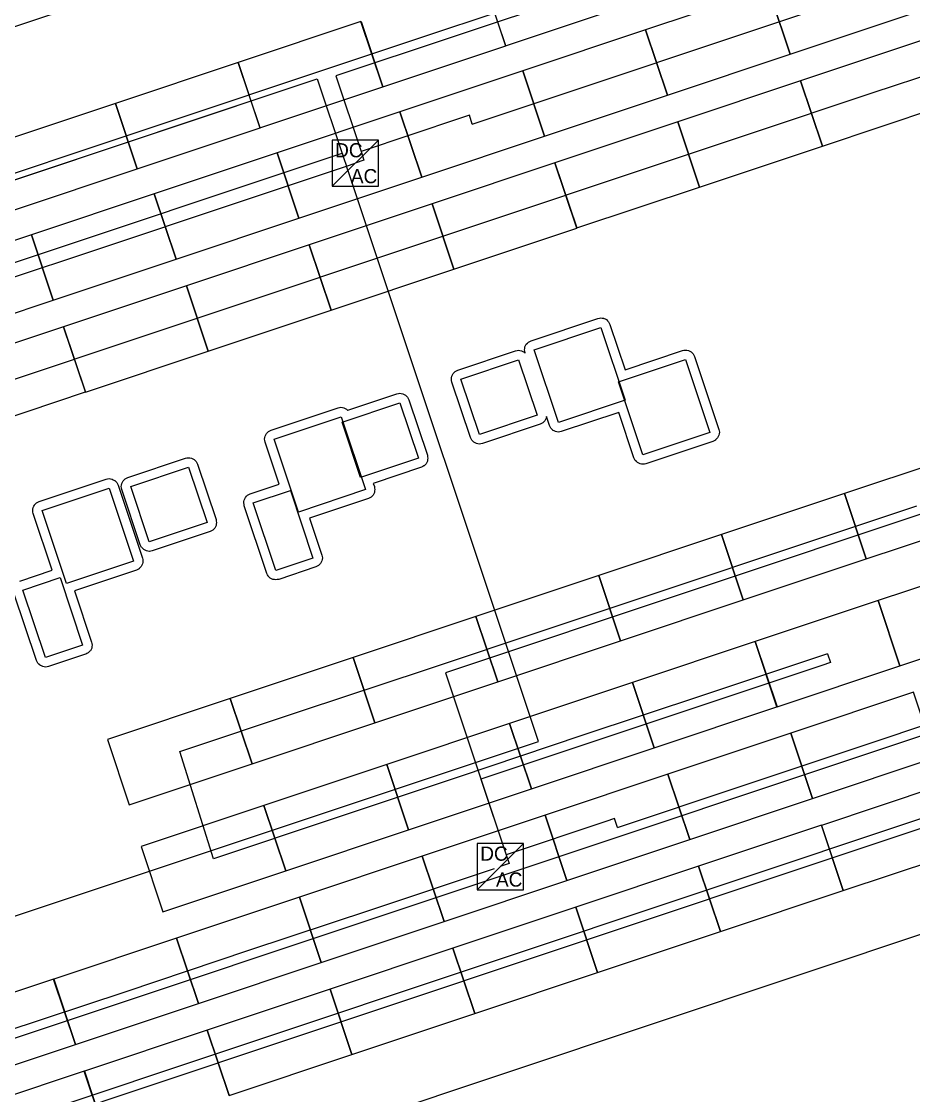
# Model space of a CAD drawing. Header units: feet. Extents: x -377 to 137, y -116 to 143.
# Drawn here: x -234.7 to -187.3, y 25.9 to 83 of the extents above; entities that cross this region are included whole.
import ezdxf

# ---------------------------------------------------------------- set-up
doc = ezdxf.new("R2010")
doc.units = ezdxf.units.FT
for name, color, linetype in [('Buildings', 7, 'CONTINUOUS'), ('Connections', 7, 'CONTINUOUS'), ('Inverters', 7, 'CONTINUOUS'), ('Modules', 7, 'CONTINUOUS'), ('Obstructions', 7, 'CONTINUOUS'), ('Setbacks', 7, 'CONTINUOUS'), ('Strings', 7, 'CONTINUOUS')]:
    doc.layers.add(name, color=color, linetype=linetype)

msp = doc.modelspace()

# ---------------------------------------------------------------- linework, layer by layer
at = {"layer": 'Buildings', "color": 252}
for p, q in [((-141.602, 113.945), (-376.619, 35.506)), ((-357.301, -22.374), (-122.284, 56.066))]:
    msp.add_line(p, q, dxfattribs=at)
at = {"layer": 'Connections', "color": 91}
for p, q in [((-173.921, 94.843), (-217.97, 80.141)), ((-362.943, 31.934), (-218.958, 79.991)), ((-271.535, 62.438), (-218.956, 79.986)), ((-218.958, 79.991), (-217.563, 75.813)), ((-218.956, 79.986), (-217.563, 75.813)), ((-217.97, 80.141), (-216.63, 76.125)), ((-211.34, 77.891), (-216.63, 76.126)), ((-210.873, 78.047), (-211.34, 77.891)), ((-210.717, 77.58), (-210.873, 78.047)), ((-276.74, 56.304), (-217.636, 76.031)), ((-217.636, 76.031), (-217.563, 75.813)), ((-216.63, 76.126), (-216.63, 76.125)), ((-216.63, 76.125), (-216.474, 75.658)), ((-216.63, 76.125), (-216.474, 75.658)), ((-217.563, 75.813), (-217.408, 75.346)), ((-217.563, 75.813), (-217.408, 75.346)), ((-217.563, 75.813), (-217.408, 75.346)), ((-217.408, 75.346), (-216.941, 75.502)), ((-217.408, 75.346), (-216.941, 75.502)), ((-217.408, 75.346), (-216.941, 75.502)), ((-217.408, 75.346), (-216.941, 75.502)), ((-216.474, 75.658), (-216.941, 75.502)), ((-216.474, 75.658), (-216.941, 75.502)), ((-217.252, 74.88), (-217.408, 75.346)), ((-207.199, 44.761), (-217.252, 74.88)), ((-141.699, 71.918), (-212.146, 48.405)), ((-326.484, -1.531), (-131.803, 63.446)), ((-259.867, 16.302), (-130.481, 59.486)), ((-191.831, 49.422), (-191.675, 48.955)), ((-192.142, 48.799), (-210.259, 42.752)), ((-191.675, 48.955), (-192.142, 48.799)), ((-212.146, 48.405), (-208.915, 38.726)), ((-354.545, -4.417), (-207.199, 44.761)), ((-210.259, 42.752), (-208.915, 38.726)), ((-203.159, 40.652), (-203.626, 40.496)), ((-203.003, 40.185), (-203.159, 40.652)), ((-203.626, 40.496), (-208.917, 38.73)), ((-208.917, 38.73), (-208.915, 38.726)), ((-208.915, 38.726), (-208.76, 38.259)), ((-208.915, 38.726), (-208.76, 38.259)), ((-208.915, 38.726), (-208.76, 38.259)), ((-208.76, 38.259), (-209.226, 38.104)), ((-208.76, 38.259), (-209.226, 38.104)), ((-208.76, 38.259), (-209.226, 38.104))]:
    msp.add_line(p, q, dxfattribs=at)
at = {"layer": 'Inverters'}
for p, q in [((-215.71, 76.733), (-218.171, 76.733)), ((-218.171, 76.733), (-218.171, 74.272)), ((-218.171, 74.272), (-215.71, 76.733)), ((-215.71, 74.272), (-215.71, 76.733)), ((-218.171, 74.272), (-215.71, 74.272)), ((-207.996, 39.334), (-210.457, 39.334)), ((-210.457, 39.334), (-210.457, 36.873)), ((-210.457, 36.873), (-207.996, 39.334)), ((-207.996, 36.873), (-207.996, 39.334)), ((-210.457, 36.873), (-207.996, 36.873))]:
    msp.add_line(p, q, dxfattribs=at)
at = {"layer": 'Modules', "color": 254}
for p, q in [((-210.103, 85.214), (-208.944, 81.741)), ((-208.942, 81.744), (-210.101, 85.216)), ((-194.973, 84.767), (-201.502, 82.588)), ((-194.975, 84.764), (-193.816, 81.292)), ((-193.814, 81.294), (-194.973, 84.767)), ((-208.944, 81.741), (-202.415, 83.92)), ((-193.816, 81.292), (-187.287, 83.471)), ((-216.634, 83.036), (-223.163, 80.857)), ((-215.475, 79.563), (-216.634, 83.036)), ((-216.63, 83.037), (-215.471, 79.565)), ((-201.505, 82.587), (-208.035, 80.407)), ((-200.346, 79.114), (-201.505, 82.587)), ((-201.502, 82.588), (-200.343, 79.115)), ((-215.471, 79.565), (-208.942, 81.744)), ((-186.736, 82.061), (-193.265, 79.881)), ((-200.343, 79.115), (-193.814, 81.294)), ((-223.16, 80.855), (-229.69, 78.676)), ((-223.163, 80.857), (-222.004, 77.384)), ((-222.001, 77.383), (-223.16, 80.855)), ((-208.032, 80.406), (-214.561, 78.227)), ((-208.035, 80.407), (-206.876, 76.935)), ((-206.873, 76.934), (-208.032, 80.406)), ((-222.004, 77.384), (-215.475, 79.563)), ((-193.263, 79.884), (-199.792, 77.705)), ((-193.265, 79.881), (-192.106, 76.409)), ((-192.104, 76.411), (-193.263, 79.884)), ((-206.876, 76.935), (-200.346, 79.114)), ((-229.69, 78.675), (-236.219, 76.496)), ((-229.69, 78.676), (-228.531, 75.204)), ((-228.531, 75.203), (-229.69, 78.675)), ((-192.106, 76.409), (-185.577, 78.588)), ((-214.562, 78.226), (-221.091, 76.047)), ((-213.403, 74.753), (-214.562, 78.226)), ((-214.561, 78.227), (-213.402, 74.755)), ((-199.796, 77.707), (-206.325, 75.528)), ((-198.637, 74.235), (-199.796, 77.707)), ((-199.792, 77.705), (-198.633, 74.232)), ((-228.531, 75.204), (-222.001, 77.383)), ((-213.402, 74.755), (-206.873, 76.934)), ((-221.095, 76.049), (-227.624, 73.87)), ((-219.936, 72.577), (-221.095, 76.049)), ((-221.091, 76.047), (-219.932, 72.574)), ((-198.633, 74.232), (-192.104, 76.411)), ((-206.322, 75.523), (-212.852, 73.344)), ((-206.325, 75.528), (-205.166, 72.056)), ((-205.164, 72.051), (-206.322, 75.523)), ((-235.06, 73.023), (-228.531, 75.203)), ((-219.932, 72.574), (-213.403, 74.753)), ((-227.621, 73.869), (-234.151, 71.689)), ((-227.624, 73.87), (-226.465, 70.397)), ((-226.463, 70.396), (-227.621, 73.869)), ((-205.166, 72.056), (-198.637, 74.235)), ((-212.852, 73.343), (-219.381, 71.164)), ((-212.852, 73.344), (-211.693, 69.872)), ((-211.693, 69.87), (-212.852, 73.343)), ((-226.465, 70.397), (-219.936, 72.577)), ((-211.693, 69.872), (-205.164, 72.051)), ((-234.151, 71.688), (-240.68, 69.509)), ((-234.151, 71.689), (-232.992, 68.217)), ((-232.992, 68.216), (-234.151, 71.688)), ((-219.382, 71.166), (-225.911, 68.987)), ((-218.223, 67.694), (-219.382, 71.166)), ((-219.381, 71.164), (-218.222, 67.691)), ((-232.992, 68.217), (-226.463, 70.396)), ((-218.222, 67.691), (-211.693, 69.87)), ((-225.912, 68.986), (-232.441, 66.806)), ((-224.753, 65.513), (-225.912, 68.986)), ((-225.911, 68.987), (-224.752, 65.514)), ((-239.521, 66.037), (-232.992, 68.216)), ((-224.752, 65.514), (-218.223, 67.694)), ((-232.441, 66.809), (-238.971, 64.63)), ((-231.283, 63.337), (-232.441, 66.809)), ((-232.441, 66.806), (-231.282, 63.334)), ((-231.282, 63.334), (-224.753, 65.513)), ((-237.812, 61.157), (-231.283, 63.337)), ((-184.408, 60.114), (-190.937, 57.935)), ((-190.938, 57.934), (-197.467, 55.755)), ((-189.779, 54.462), (-190.938, 57.934)), ((-190.937, 57.935), (-189.778, 54.463)), ((-189.778, 54.463), (-183.249, 56.642)), ((-197.467, 55.757), (-203.996, 53.578)), ((-196.308, 52.285), (-197.467, 55.757)), ((-197.467, 55.755), (-196.308, 52.282)), ((-196.308, 52.282), (-189.779, 54.462)), ((-182.616, 54.424), (-189.146, 52.245)), ((-203.994, 53.577), (-210.523, 51.398)), ((-203.996, 53.578), (-202.838, 50.106)), ((-202.835, 50.105), (-203.994, 53.577)), ((-202.838, 50.106), (-196.308, 52.285)), ((-189.146, 52.248), (-195.675, 50.068)), ((-187.987, 48.775), (-189.146, 52.248)), ((-189.146, 52.245), (-187.987, 48.773)), ((-210.524, 51.397), (-217.053, 49.217)), ((-209.365, 47.924), (-210.524, 51.397)), ((-210.523, 51.398), (-209.364, 47.925)), ((-187.987, 48.773), (-181.457, 50.952)), ((-209.364, 47.925), (-202.835, 50.105)), ((-195.679, 50.067), (-202.208, 47.888)), ((-194.52, 46.595), (-195.679, 50.067)), ((-195.675, 50.068), (-194.516, 46.596)), ((-217.054, 49.22), (-223.583, 47.041)), ((-215.895, 45.747), (-217.054, 49.22)), ((-217.053, 49.217), (-215.894, 45.745)), ((-194.516, 46.596), (-187.987, 48.775)), ((-215.894, 45.745), (-209.365, 47.924)), ((-202.206, 47.89), (-208.735, 45.711)), ((-202.208, 47.888), (-201.049, 44.416)), ((-201.047, 44.418), (-202.206, 47.89)), ((-223.583, 47.04), (-230.113, 44.86)), ((-223.583, 47.041), (-222.424, 43.568)), ((-222.424, 43.567), (-223.583, 47.04)), ((-187.261, 47.372), (-193.79, 45.193)), ((-186.102, 43.899), (-187.261, 47.372)), ((-201.049, 44.416), (-194.52, 46.595)), ((-222.424, 43.568), (-215.895, 45.747)), ((-208.735, 45.706), (-215.265, 43.527)), ((-208.735, 45.711), (-207.576, 42.239)), ((-207.576, 42.234), (-208.735, 45.706)), ((-193.785, 45.195), (-200.314, 43.016)), ((-193.79, 45.193), (-192.631, 41.72)), ((-192.626, 41.723), (-193.785, 45.195)), ((-230.113, 44.86), (-228.954, 41.388)), ((-207.576, 42.239), (-201.047, 44.418)), ((-228.954, 41.388), (-222.424, 43.567)), ((-215.265, 43.53), (-221.794, 41.351)), ((-214.106, 40.057), (-215.265, 43.53)), ((-215.265, 43.527), (-214.106, 40.055)), ((-192.631, 41.72), (-186.102, 43.899)), ((-200.318, 43.011), (-206.847, 40.832)), ((-199.159, 39.539), (-200.318, 43.011)), ((-200.314, 43.016), (-199.155, 39.544)), ((-185.627, 42.474), (-192.157, 40.295)), ((-214.106, 40.055), (-207.576, 42.234)), ((-199.155, 39.544), (-192.626, 41.723)), ((-221.795, 41.349), (-228.324, 39.17)), ((-220.636, 37.877), (-221.795, 41.349)), ((-221.794, 41.351), (-220.635, 37.878)), ((-206.848, 40.834), (-213.377, 38.655)), ((-205.689, 37.362), (-206.848, 40.834)), ((-206.847, 40.832), (-205.688, 37.36)), ((-220.635, 37.878), (-214.106, 40.057)), ((-192.154, 40.298), (-198.683, 38.118)), ((-192.157, 40.295), (-190.998, 36.823)), ((-190.995, 36.825), (-192.154, 40.298)), ((-205.688, 37.36), (-199.159, 39.539)), ((-228.324, 39.17), (-227.165, 35.698)), ((-190.998, 36.823), (-184.468, 39.002)), ((-213.374, 38.654), (-219.904, 36.475)), ((-213.377, 38.655), (-212.218, 35.183)), ((-212.216, 35.182), (-213.374, 38.654)), ((-227.165, 35.698), (-220.636, 37.877)), ((-198.684, 38.117), (-205.213, 35.938)), ((-197.525, 34.645), (-198.684, 38.117)), ((-198.683, 38.118), (-197.524, 34.646)), ((-212.218, 35.183), (-205.689, 37.362)), ((-197.524, 34.646), (-190.995, 36.825)), ((-219.904, 36.477), (-226.433, 34.298)), ((-218.745, 33.005), (-219.904, 36.477)), ((-219.904, 36.475), (-218.745, 33.002)), ((-205.214, 35.94), (-211.743, 33.761)), ((-204.055, 32.468), (-205.214, 35.94)), ((-205.213, 35.938), (-204.054, 32.466)), ((-218.745, 33.002), (-212.216, 35.182)), ((-226.434, 34.293), (-232.963, 32.114)), ((-225.275, 30.821), (-226.434, 34.293)), ((-226.433, 34.298), (-225.274, 30.826)), ((-204.054, 32.466), (-197.525, 34.645)), ((-211.744, 33.76), (-218.273, 31.581)), ((-210.585, 30.288), (-211.744, 33.76)), ((-211.743, 33.761), (-210.584, 30.289)), ((-225.274, 30.826), (-218.745, 33.005)), ((-232.975, 32.117), (-239.505, 29.937)), ((-231.816, 28.644), (-232.975, 32.117)), ((-232.963, 32.114), (-231.804, 28.642)), ((-210.584, 30.289), (-204.055, 32.468)), ((-218.273, 31.583), (-224.802, 29.404)), ((-217.114, 28.111), (-218.273, 31.583)), ((-218.273, 31.581), (-217.114, 28.108)), ((-231.804, 28.642), (-225.275, 30.821)), ((-217.114, 28.108), (-210.585, 30.288)), ((-224.803, 29.403), (-231.332, 27.224)), ((-223.644, 25.931), (-224.803, 29.403)), ((-224.802, 29.404), (-223.643, 25.932)), ((-238.346, 26.465), (-231.816, 28.644)), ((-223.643, 25.932), (-217.114, 28.111)), ((-231.344, 27.219), (-237.874, 25.04)), ((-230.185, 23.747), (-231.344, 27.219)), ((-231.332, 27.224), (-230.173, 23.751))]:
    msp.add_line(p, q, dxfattribs=at)
at = {"layer": 'Obstructions', "color": 252}
for p, q in [((-207.435, 65.583), (-203.878, 66.773)), ((-203.878, 66.773), (-202.583, 62.895)), ((-206.142, 61.708), (-207.435, 65.583)), ((-211.327, 64.023), (-208.255, 65.05)), ((-208.255, 65.05), (-207.272, 62.099)), ((-202.939, 63.877), (-199.379, 65.064)), ((-199.379, 65.064), (-198.087, 61.189)), ((-210.341, 61.072), (-211.327, 64.023)), ((-201.646, 59.999), (-202.939, 63.877)), ((-202.583, 62.895), (-206.142, 61.708)), ((-217.638, 61.737), (-214.566, 62.763)), ((-214.566, 62.763), (-213.582, 59.812)), ((-221.253, 60.835), (-217.693, 62.022)), ((-217.693, 62.022), (-216.398, 58.147)), ((-216.652, 58.786), (-217.638, 61.737)), ((-207.272, 62.099), (-210.341, 61.072)), ((-198.087, 61.189), (-201.646, 59.999)), ((-219.958, 56.956), (-221.253, 60.835)), ((-213.582, 59.812), (-216.652, 58.786)), ((-228.871, 58.315), (-225.802, 59.341)), ((-225.802, 59.341), (-224.816, 56.39)), ((-227.888, 55.364), (-228.871, 58.315)), ((-233.58, 57.037), (-230.021, 58.227)), ((-230.021, 58.227), (-228.728, 54.349)), ((-222.362, 57.442), (-220.386, 58.103)), ((-220.386, 58.103), (-219.187, 54.509)), ((-216.398, 58.147), (-219.958, 56.956)), ((-221.163, 53.852), (-222.362, 57.442)), ((-232.288, 53.162), (-233.58, 57.037)), ((-224.816, 56.39), (-227.888, 55.364)), ((-228.728, 54.349), (-232.288, 53.162)), ((-219.187, 54.509), (-221.163, 53.852)), ((-234.601, 52.807), (-232.629, 53.465)), ((-232.629, 53.465), (-231.43, 49.875)), ((-233.402, 49.214), (-234.601, 52.807)), ((-231.43, 49.875), (-233.402, 49.214))]:
    msp.add_line(p, q, dxfattribs=at)
at = {"layer": 'Setbacks', "color": 2}
for p, q in [((-207.595, 66.06), (-204.038, 67.251)), ((-204.038, 67.251), (-204.038, 67.251)), ((-204.038, 67.251), (-204.038, 67.251)), ((-204.038, 67.251), (-204.037, 67.251)), ((-204.037, 67.251), (-203.96, 67.264)), ((-203.96, 67.264), (-203.883, 67.277)), ((-203.883, 67.277), (-203.883, 67.277)), ((-203.883, 67.277), (-203.883, 67.277)), ((-203.883, 67.277), (-203.882, 67.277)), ((-203.882, 67.277), (-203.882, 67.277)), ((-203.882, 67.277), (-203.804, 67.265)), ((-203.804, 67.265), (-203.728, 67.254)), ((-203.728, 67.254), (-203.727, 67.253)), ((-203.727, 67.253), (-203.727, 67.253)), ((-203.727, 67.253), (-203.727, 67.253)), ((-203.727, 67.253), (-203.726, 67.253)), ((-203.726, 67.253), (-203.656, 67.218)), ((-203.656, 67.218), (-203.587, 67.183)), ((-203.587, 67.183), (-203.586, 67.183)), ((-203.586, 67.183), (-203.586, 67.183)), ((-203.586, 67.183), (-203.586, 67.183)), ((-203.586, 67.183), (-203.585, 67.183)), ((-203.585, 67.183), (-203.53, 67.128)), ((-203.53, 67.128), (-203.474, 67.073)), ((-203.474, 67.073), (-203.474, 67.073)), ((-203.474, 67.073), (-203.474, 67.073)), ((-203.474, 67.073), (-203.474, 67.073)), ((-203.474, 67.073), (-203.473, 67.072)), ((-203.473, 67.072), (-203.437, 67.003)), ((-203.437, 67.003), (-203.401, 66.934)), ((-203.401, 66.934), (-203.401, 66.933)), ((-203.401, 66.933), (-203.401, 66.933)), ((-203.401, 66.933), (-203.401, 66.933)), ((-203.401, 66.933), (-202.596, 64.522)), ((-207.927, 65.657), (-207.915, 65.734)), ((-207.915, 65.735), (-207.88, 65.805)), ((-207.915, 65.734), (-207.915, 65.735)), ((-207.915, 65.735), (-207.915, 65.735)), ((-207.915, 65.734), (-207.915, 65.734)), ((-207.915, 65.734), (-207.915, 65.734)), ((-207.88, 65.805), (-207.845, 65.875)), ((-207.845, 65.875), (-207.845, 65.875)), ((-207.845, 65.875), (-207.845, 65.875)), ((-207.845, 65.875), (-207.844, 65.875)), ((-207.844, 65.876), (-207.789, 65.931)), ((-207.844, 65.875), (-207.844, 65.876)), ((-207.789, 65.931), (-207.735, 65.987)), ((-207.735, 65.987), (-207.734, 65.987)), ((-207.734, 65.987), (-207.734, 65.988)), ((-207.734, 65.988), (-207.733, 65.988)), ((-207.734, 65.987), (-207.734, 65.987)), ((-207.733, 65.988), (-207.664, 66.024)), ((-207.664, 66.024), (-207.595, 66.06)), ((-207.595, 66.06), (-207.595, 66.06)), ((-211.487, 64.501), (-208.414, 65.527)), ((-208.414, 65.527), (-208.414, 65.527)), ((-208.414, 65.527), (-208.414, 65.527)), ((-208.414, 65.527), (-208.413, 65.527)), ((-208.413, 65.527), (-208.336, 65.54)), ((-208.336, 65.54), (-208.259, 65.553)), ((-208.259, 65.553), (-208.259, 65.553)), ((-208.259, 65.553), (-208.259, 65.553)), ((-208.259, 65.553), (-208.259, 65.553)), ((-208.259, 65.553), (-208.258, 65.553)), ((-208.258, 65.553), (-208.181, 65.541)), ((-208.181, 65.541), (-208.104, 65.53)), ((-208.104, 65.53), (-208.103, 65.53)), ((-208.103, 65.53), (-208.103, 65.529)), ((-208.103, 65.529), (-208.103, 65.529)), ((-208.103, 65.529), (-208.102, 65.529)), ((-208.102, 65.529), (-208.033, 65.494)), ((-208.033, 65.494), (-207.963, 65.459)), ((-207.963, 65.459), (-207.962, 65.459)), ((-207.962, 65.459), (-207.962, 65.459)), ((-207.962, 65.459), (-207.962, 65.459)), ((-207.962, 65.459), (-207.962, 65.459)), ((-207.962, 65.459), (-207.906, 65.404)), ((-207.938, 65.579), (-207.927, 65.657)), ((-207.938, 65.578), (-207.938, 65.579)), ((-207.938, 65.579), (-207.938, 65.579)), ((-207.938, 65.579), (-207.938, 65.579)), ((-207.925, 65.501), (-207.938, 65.578)), ((-207.938, 65.578), (-207.938, 65.578)), ((-207.912, 65.424), (-207.925, 65.501)), ((-207.906, 65.403), (-207.912, 65.424)), ((-207.912, 65.424), (-207.912, 65.424)), ((-207.906, 65.404), (-207.906, 65.403)), ((-202.596, 64.522), (-199.538, 65.542)), ((-199.538, 65.542), (-199.463, 65.554)), ((-199.538, 65.542), (-199.538, 65.542)), ((-199.538, 65.542), (-199.538, 65.542)), ((-199.538, 65.542), (-199.538, 65.542)), ((-199.538, 65.542), (-199.538, 65.542)), ((-199.463, 65.554), (-199.384, 65.567)), ((-199.384, 65.567), (-199.383, 65.567)), ((-199.383, 65.567), (-199.383, 65.567)), ((-199.383, 65.567), (-199.383, 65.567)), ((-199.383, 65.567), (-199.305, 65.556)), ((-199.305, 65.556), (-199.228, 65.544)), ((-199.228, 65.544), (-199.227, 65.544)), ((-199.227, 65.544), (-199.227, 65.544)), ((-199.227, 65.544), (-199.227, 65.544)), ((-199.227, 65.544), (-199.157, 65.509)), ((-199.157, 65.509), (-199.087, 65.474)), ((-199.087, 65.474), (-199.087, 65.474)), ((-199.087, 65.474), (-199.087, 65.474)), ((-199.087, 65.474), (-199.086, 65.473)), ((-199.086, 65.473), (-199.031, 65.419)), ((-199.031, 65.419), (-198.975, 65.364)), ((-198.975, 65.364), (-198.974, 65.363)), ((-198.974, 65.363), (-198.974, 65.363)), ((-198.974, 65.363), (-198.974, 65.363)), ((-198.974, 65.363), (-198.939, 65.295)), ((-198.939, 65.295), (-198.902, 65.224)), ((-198.902, 65.224), (-198.902, 65.223)), ((-198.902, 65.223), (-197.609, 61.348)), ((-211.83, 64.02), (-211.819, 64.097)), ((-211.83, 64.019), (-211.83, 64.02)), ((-211.818, 63.942), (-211.83, 64.019)), ((-211.83, 64.019), (-211.83, 64.019)), ((-211.83, 64.019), (-211.83, 64.019)), ((-211.819, 64.097), (-211.807, 64.174)), ((-211.807, 64.175), (-211.772, 64.246)), ((-211.807, 64.175), (-211.807, 64.175)), ((-211.807, 64.175), (-211.807, 64.175)), ((-211.807, 64.174), (-211.807, 64.175)), ((-211.807, 64.175), (-211.807, 64.175)), ((-211.772, 64.246), (-211.737, 64.315)), ((-211.737, 64.315), (-211.737, 64.316)), ((-211.737, 64.316), (-211.737, 64.316)), ((-211.737, 64.316), (-211.736, 64.316)), ((-211.736, 64.316), (-211.681, 64.373)), ((-211.681, 64.373), (-211.627, 64.428)), ((-211.627, 64.428), (-211.626, 64.428)), ((-211.626, 64.428), (-211.556, 64.465)), ((-211.626, 64.428), (-211.626, 64.428)), ((-211.626, 64.428), (-211.626, 64.428)), ((-211.556, 64.465), (-211.487, 64.5)), ((-211.487, 64.5), (-211.487, 64.501)), ((-211.487, 64.501), (-211.487, 64.501)), ((-211.805, 63.864), (-211.818, 63.942)), ((-211.804, 63.864), (-211.805, 63.864)), ((-210.818, 60.913), (-211.804, 63.864)), ((-211.804, 63.864), (-211.804, 63.864)), ((-217.337, 62.368), (-214.725, 63.241)), ((-214.725, 63.241), (-214.725, 63.241)), ((-214.725, 63.241), (-214.725, 63.241)), ((-214.725, 63.241), (-214.724, 63.241)), ((-214.724, 63.241), (-214.647, 63.254)), ((-214.647, 63.254), (-214.57, 63.267)), ((-214.57, 63.267), (-214.57, 63.267)), ((-214.57, 63.267), (-214.57, 63.267)), ((-214.57, 63.267), (-214.569, 63.267)), ((-214.569, 63.267), (-214.569, 63.267)), ((-214.569, 63.267), (-214.492, 63.255)), ((-214.492, 63.255), (-214.415, 63.243)), ((-214.415, 63.243), (-214.414, 63.243)), ((-214.414, 63.243), (-214.414, 63.243)), ((-214.414, 63.243), (-214.414, 63.243)), ((-214.414, 63.243), (-214.413, 63.243)), ((-214.413, 63.243), (-214.344, 63.208)), ((-214.344, 63.208), (-214.274, 63.173)), ((-214.274, 63.173), (-214.273, 63.173)), ((-214.273, 63.173), (-214.273, 63.173)), ((-214.273, 63.173), (-214.273, 63.173)), ((-214.273, 63.173), (-214.273, 63.172)), ((-214.273, 63.172), (-214.217, 63.118)), ((-214.217, 63.118), (-214.161, 63.063)), ((-214.161, 63.063), (-214.161, 63.062)), ((-214.161, 63.062), (-214.161, 63.062)), ((-214.161, 63.062), (-214.161, 63.062)), ((-214.161, 63.062), (-214.161, 63.062)), ((-214.161, 63.062), (-214.125, 62.992)), ((-214.125, 62.992), (-214.089, 62.923)), ((-214.089, 62.923), (-214.088, 62.923)), ((-214.088, 62.923), (-214.088, 62.923)), ((-214.088, 62.923), (-214.088, 62.922)), ((-214.088, 62.922), (-213.105, 59.971)), ((-221.412, 61.312), (-217.853, 62.499)), ((-217.853, 62.499), (-217.852, 62.499)), ((-217.852, 62.499), (-217.775, 62.512)), ((-217.775, 62.512), (-217.698, 62.525)), ((-217.698, 62.525), (-217.698, 62.525)), ((-217.698, 62.525), (-217.698, 62.525)), ((-217.698, 62.525), (-217.697, 62.525)), ((-217.697, 62.525), (-217.697, 62.525)), ((-217.697, 62.525), (-217.62, 62.514)), ((-217.62, 62.514), (-217.543, 62.502)), ((-217.543, 62.502), (-217.542, 62.502)), ((-217.542, 62.502), (-217.542, 62.502)), ((-217.542, 62.502), (-217.542, 62.502)), ((-217.542, 62.502), (-217.541, 62.502)), ((-217.541, 62.502), (-217.471, 62.467)), ((-217.471, 62.467), (-217.402, 62.432)), ((-217.402, 62.432), (-217.401, 62.432)), ((-217.401, 62.432), (-217.401, 62.431)), ((-217.401, 62.431), (-217.401, 62.431)), ((-217.401, 62.431), (-217.4, 62.431)), ((-217.4, 62.431), (-217.345, 62.376)), ((-217.345, 62.376), (-217.337, 62.368)), ((-202.927, 62.25), (-205.983, 61.23)), ((-202.124, 59.839), (-202.927, 62.25)), ((-206.973, 61.693), (-207.042, 61.658)), ((-206.972, 61.694), (-206.973, 61.694)), ((-206.973, 61.694), (-206.973, 61.693)), ((-206.917, 61.75), (-206.972, 61.694)), ((-206.972, 61.694), (-206.972, 61.694)), ((-206.972, 61.694), (-206.972, 61.694)), ((-206.863, 61.805), (-206.917, 61.75)), ((-206.862, 61.806), (-206.863, 61.805)), ((-206.827, 61.876), (-206.862, 61.807)), ((-206.862, 61.807), (-206.862, 61.806)), ((-206.862, 61.806), (-206.862, 61.806)), ((-206.862, 61.806), (-206.862, 61.806)), ((-206.792, 61.946), (-206.827, 61.876)), ((-206.791, 61.948), (-206.792, 61.947)), ((-206.792, 61.947), (-206.792, 61.947)), ((-206.792, 61.947), (-206.792, 61.947)), ((-206.792, 61.947), (-206.792, 61.946)), ((-206.78, 62.025), (-206.791, 61.948)), ((-206.62, 61.549), (-206.78, 62.027)), ((-206.78, 62.027), (-206.78, 62.025)), ((-221.698, 61.057), (-221.663, 61.127)), ((-221.663, 61.127), (-221.663, 61.128)), ((-221.663, 61.128), (-221.662, 61.128)), ((-221.663, 61.127), (-221.663, 61.127)), ((-221.662, 61.128), (-221.608, 61.183)), ((-221.662, 61.128), (-221.662, 61.128)), ((-221.608, 61.183), (-221.553, 61.239)), ((-221.553, 61.239), (-221.552, 61.24)), ((-221.552, 61.24), (-221.482, 61.276)), ((-221.552, 61.24), (-221.552, 61.24)), ((-221.552, 61.24), (-221.552, 61.24)), ((-221.552, 61.24), (-221.552, 61.24)), ((-221.482, 61.276), (-221.413, 61.312)), ((-221.413, 61.312), (-221.412, 61.312)), ((-221.412, 61.312), (-221.412, 61.312)), ((-221.412, 61.312), (-221.412, 61.312)), ((-207.112, 61.621), (-210.181, 60.595)), ((-207.111, 61.621), (-207.112, 61.621)), ((-207.042, 61.658), (-207.111, 61.621)), ((-206.62, 61.548), (-206.62, 61.549)), ((-206.62, 61.549), (-206.62, 61.549)), ((-206.62, 61.549), (-206.62, 61.549)), ((-206.584, 61.479), (-206.62, 61.548)), ((-206.62, 61.548), (-206.62, 61.548)), ((-206.62, 61.548), (-206.62, 61.548)), ((-206.62, 61.548), (-206.62, 61.548)), ((-206.62, 61.548), (-206.62, 61.548)), ((-206.548, 61.409), (-206.584, 61.479)), ((-206.547, 61.409), (-206.548, 61.409)), ((-206.547, 61.408), (-206.547, 61.409)), ((-206.547, 61.409), (-206.547, 61.409)), ((-206.49, 61.353), (-206.547, 61.408)), ((-206.435, 61.299), (-206.49, 61.353)), ((-206.435, 61.298), (-206.435, 61.299)), ((-206.364, 61.263), (-206.435, 61.298)), ((-206.435, 61.298), (-206.435, 61.298)), ((-206.435, 61.298), (-206.435, 61.298)), ((-206.295, 61.228), (-206.364, 61.263)), ((-206.294, 61.228), (-206.295, 61.228)), ((-206.216, 61.216), (-206.294, 61.228)), ((-206.294, 61.228), (-206.294, 61.228)), ((-206.294, 61.228), (-206.294, 61.228)), ((-206.139, 61.205), (-206.216, 61.216)), ((-206.138, 61.205), (-206.139, 61.205)), ((-206.139, 61.205), (-206.139, 61.205)), ((-206.061, 61.217), (-206.138, 61.205)), ((-206.138, 61.205), (-206.138, 61.205)), ((-205.984, 61.23), (-206.061, 61.217)), ((-205.983, 61.23), (-205.984, 61.23)), ((-197.609, 61.348), (-197.609, 61.348)), ((-197.609, 61.348), (-197.596, 61.271)), ((-197.595, 61.116), (-197.607, 61.038)), ((-197.596, 61.271), (-197.583, 61.194)), ((-197.583, 61.193), (-197.595, 61.116)), ((-197.583, 61.194), (-197.583, 61.194)), ((-197.583, 61.194), (-197.583, 61.193)), ((-197.583, 61.193), (-197.583, 61.193)), ((-197.583, 61.193), (-197.583, 61.193)), ((-221.756, 60.832), (-221.745, 60.909)), ((-221.756, 60.831), (-221.756, 60.832)), ((-221.756, 60.83), (-221.756, 60.831)), ((-221.756, 60.831), (-221.756, 60.831)), ((-221.756, 60.831), (-221.756, 60.831)), ((-221.743, 60.753), (-221.756, 60.83)), ((-221.745, 60.909), (-221.733, 60.986)), ((-221.731, 60.676), (-221.743, 60.753)), ((-221.733, 60.987), (-221.698, 61.057)), ((-221.733, 60.986), (-221.733, 60.987)), ((-221.733, 60.987), (-221.733, 60.987)), ((-221.733, 60.987), (-221.733, 60.987)), ((-221.733, 60.987), (-221.733, 60.987)), ((-221.73, 60.676), (-221.731, 60.676)), ((-221.73, 60.675), (-221.73, 60.676)), ((-221.73, 60.676), (-221.73, 60.676)), ((-220.982, 58.435), (-221.73, 60.675)), ((-210.818, 60.912), (-210.818, 60.913)), ((-210.818, 60.913), (-210.818, 60.913)), ((-210.818, 60.913), (-210.818, 60.913)), ((-210.781, 60.842), (-210.818, 60.912)), ((-210.746, 60.774), (-210.781, 60.842)), ((-210.746, 60.773), (-210.746, 60.774)), ((-210.745, 60.773), (-210.746, 60.773)), ((-210.746, 60.773), (-210.746, 60.773)), ((-210.746, 60.773), (-210.746, 60.773)), ((-210.688, 60.717), (-210.745, 60.773)), ((-210.634, 60.663), (-210.688, 60.717)), ((-210.633, 60.663), (-210.634, 60.663)), ((-210.633, 60.662), (-210.633, 60.663)), ((-210.633, 60.663), (-210.633, 60.663)), ((-210.633, 60.663), (-210.633, 60.663)), ((-210.562, 60.627), (-210.633, 60.662)), ((-210.493, 60.593), (-210.562, 60.627)), ((-210.492, 60.592), (-210.493, 60.593)), ((-210.415, 60.581), (-210.492, 60.592)), ((-210.492, 60.592), (-210.492, 60.592)), ((-210.492, 60.592), (-210.492, 60.592)), ((-210.492, 60.592), (-210.492, 60.592)), ((-210.337, 60.569), (-210.415, 60.581)), ((-210.336, 60.569), (-210.337, 60.569)), ((-210.337, 60.569), (-210.337, 60.569)), ((-210.337, 60.569), (-210.337, 60.569)), ((-210.337, 60.569), (-210.337, 60.569)), ((-210.259, 60.582), (-210.336, 60.569)), ((-210.182, 60.595), (-210.259, 60.582)), ((-210.181, 60.595), (-210.182, 60.595)), ((-210.181, 60.595), (-210.181, 60.595)), ((-210.181, 60.595), (-210.181, 60.595)), ((-197.927, 60.712), (-201.487, 59.521)), ((-197.857, 60.748), (-197.927, 60.712)), ((-197.927, 60.712), (-197.927, 60.712)), ((-197.788, 60.784), (-197.857, 60.748)), ((-197.787, 60.785), (-197.788, 60.784)), ((-197.788, 60.784), (-197.788, 60.784)), ((-197.788, 60.784), (-197.788, 60.784)), ((-197.732, 60.84), (-197.787, 60.785)), ((-197.787, 60.785), (-197.787, 60.785)), ((-197.678, 60.896), (-197.732, 60.84)), ((-197.677, 60.897), (-197.678, 60.896)), ((-197.642, 60.967), (-197.677, 60.897)), ((-197.677, 60.897), (-197.677, 60.897)), ((-197.677, 60.897), (-197.677, 60.897)), ((-197.677, 60.897), (-197.677, 60.897)), ((-197.607, 61.037), (-197.642, 60.967)), ((-197.607, 61.038), (-197.607, 61.038)), ((-197.607, 61.038), (-197.607, 61.038)), ((-197.607, 61.038), (-197.607, 61.037)), ((-197.607, 61.037), (-197.607, 61.037)), ((-213.105, 59.971), (-213.105, 59.971)), ((-213.105, 59.971), (-213.092, 59.894)), ((-229.031, 58.792), (-225.961, 59.818)), ((-225.961, 59.819), (-225.884, 59.832)), ((-225.961, 59.818), (-225.961, 59.819)), ((-225.961, 59.819), (-225.961, 59.819)), ((-225.961, 59.818), (-225.961, 59.818)), ((-225.884, 59.832), (-225.806, 59.844)), ((-225.806, 59.844), (-225.806, 59.844)), ((-225.806, 59.844), (-225.806, 59.844)), ((-225.806, 59.844), (-225.806, 59.844)), ((-225.806, 59.844), (-225.805, 59.844)), ((-225.805, 59.844), (-225.728, 59.833)), ((-225.728, 59.833), (-225.651, 59.821)), ((-225.651, 59.821), (-225.65, 59.821)), ((-225.65, 59.821), (-225.65, 59.821)), ((-225.65, 59.821), (-225.65, 59.821)), ((-225.65, 59.821), (-225.65, 59.821)), ((-225.65, 59.821), (-225.58, 59.786)), ((-225.58, 59.786), (-225.51, 59.751)), ((-225.51, 59.751), (-225.509, 59.751)), ((-225.509, 59.751), (-225.509, 59.751)), ((-225.509, 59.751), (-225.509, 59.751)), ((-225.509, 59.751), (-225.509, 59.75)), ((-225.509, 59.75), (-225.453, 59.696)), ((-225.453, 59.696), (-225.397, 59.641)), ((-225.397, 59.641), (-225.397, 59.64)), ((-225.397, 59.64), (-225.397, 59.64)), ((-225.397, 59.64), (-225.397, 59.64)), ((-225.397, 59.64), (-225.397, 59.64)), ((-225.397, 59.64), (-225.361, 59.571)), ((-225.361, 59.571), (-225.325, 59.501)), ((-225.325, 59.501), (-225.324, 59.501)), ((-225.324, 59.501), (-225.324, 59.501)), ((-225.324, 59.501), (-225.324, 59.501)), ((-225.324, 59.501), (-224.338, 56.55)), ((-213.284, 59.407), (-213.353, 59.371)), ((-213.283, 59.408), (-213.284, 59.407)), ((-213.284, 59.407), (-213.284, 59.407)), ((-213.228, 59.464), (-213.283, 59.408)), ((-213.283, 59.408), (-213.283, 59.408)), ((-213.283, 59.408), (-213.283, 59.408)), ((-213.173, 59.519), (-213.228, 59.464)), ((-213.138, 59.59), (-213.173, 59.52)), ((-213.173, 59.52), (-213.173, 59.52)), ((-213.173, 59.52), (-213.173, 59.52)), ((-213.173, 59.52), (-213.173, 59.52)), ((-213.173, 59.52), (-213.173, 59.519)), ((-213.103, 59.66), (-213.138, 59.59)), ((-213.102, 59.661), (-213.103, 59.661)), ((-213.103, 59.661), (-213.103, 59.661)), ((-213.103, 59.661), (-213.103, 59.66)), ((-213.103, 59.66), (-213.103, 59.66)), ((-213.091, 59.739), (-213.102, 59.661)), ((-213.092, 59.894), (-213.079, 59.817)), ((-213.079, 59.816), (-213.091, 59.739)), ((-213.079, 59.817), (-213.079, 59.817)), ((-213.079, 59.817), (-213.079, 59.816)), ((-213.079, 59.816), (-213.079, 59.816)), ((-213.079, 59.816), (-213.079, 59.816)), ((-202.123, 59.838), (-202.124, 59.839)), ((-202.124, 59.839), (-202.124, 59.839)), ((-202.124, 59.839), (-202.124, 59.839)), ((-202.087, 59.769), (-202.123, 59.838)), ((-202.051, 59.7), (-202.087, 59.769)), ((-202.051, 59.699), (-202.051, 59.7)), ((-202.051, 59.7), (-202.051, 59.7)), ((-201.995, 59.644), (-202.051, 59.699)), ((-202.051, 59.699), (-202.051, 59.699)), ((-202.051, 59.699), (-202.051, 59.699)), ((-201.939, 59.59), (-201.995, 59.644)), ((-201.939, 59.589), (-201.939, 59.59)), ((-201.938, 59.589), (-201.939, 59.589)), ((-201.939, 59.589), (-201.939, 59.589)), ((-201.939, 59.589), (-201.939, 59.589)), ((-201.868, 59.554), (-201.938, 59.589)), ((-201.799, 59.519), (-201.868, 59.554)), ((-201.798, 59.519), (-201.799, 59.519)), ((-201.797, 59.518), (-201.798, 59.519)), ((-201.798, 59.519), (-201.798, 59.519)), ((-201.798, 59.519), (-201.798, 59.519)), ((-201.72, 59.507), (-201.797, 59.518)), ((-201.643, 59.495), (-201.72, 59.507)), ((-201.642, 59.495), (-201.643, 59.495)), ((-201.641, 59.495), (-201.642, 59.495)), ((-201.642, 59.495), (-201.642, 59.495)), ((-201.642, 59.495), (-201.642, 59.495)), ((-201.565, 59.508), (-201.641, 59.495)), ((-201.488, 59.521), (-201.565, 59.508)), ((-201.487, 59.521), (-201.488, 59.521)), ((-201.487, 59.521), (-201.487, 59.521)), ((-201.487, 59.521), (-201.487, 59.521)), ((-213.423, 59.335), (-215.979, 58.48)), ((-213.422, 59.335), (-213.423, 59.335)), ((-213.353, 59.371), (-213.422, 59.335)), ((-233.74, 57.514), (-230.18, 58.705)), ((-230.18, 58.705), (-230.18, 58.705)), ((-230.18, 58.705), (-230.18, 58.705)), ((-230.18, 58.705), (-230.179, 58.705)), ((-230.179, 58.705), (-230.102, 58.718)), ((-230.102, 58.718), (-230.025, 58.73)), ((-230.025, 58.73), (-230.025, 58.731)), ((-230.025, 58.731), (-230.025, 58.73)), ((-230.025, 58.73), (-230.024, 58.731)), ((-230.024, 58.731), (-230.024, 58.73)), ((-230.024, 58.73), (-229.947, 58.719)), ((-229.947, 58.719), (-229.87, 58.707)), ((-229.87, 58.707), (-229.869, 58.707)), ((-229.869, 58.707), (-229.869, 58.707)), ((-229.869, 58.707), (-229.869, 58.707)), ((-229.869, 58.707), (-229.868, 58.707)), ((-229.868, 58.707), (-229.799, 58.672)), ((-229.799, 58.672), (-229.729, 58.637)), ((-229.729, 58.637), (-229.728, 58.637)), ((-229.728, 58.637), (-229.728, 58.637)), ((-229.728, 58.637), (-229.728, 58.637)), ((-229.728, 58.637), (-229.727, 58.636)), ((-229.727, 58.636), (-229.672, 58.582)), ((-229.672, 58.582), (-229.616, 58.527)), ((-229.616, 58.527), (-229.616, 58.527)), ((-229.616, 58.527), (-229.616, 58.526)), ((-229.616, 58.526), (-229.616, 58.526)), ((-229.616, 58.526), (-229.615, 58.526)), ((-229.615, 58.526), (-229.58, 58.457)), ((-229.58, 58.457), (-229.544, 58.387)), ((-229.544, 58.387), (-229.543, 58.387)), ((-229.543, 58.387), (-229.543, 58.387)), ((-229.543, 58.387), (-229.543, 58.386)), ((-229.543, 58.386), (-228.251, 54.508)), ((-229.374, 58.312), (-229.363, 58.389)), ((-229.374, 58.311), (-229.374, 58.312)), ((-229.374, 58.311), (-229.374, 58.311)), ((-229.374, 58.31), (-229.374, 58.311)), ((-229.374, 58.311), (-229.374, 58.311)), ((-229.361, 58.233), (-229.374, 58.31)), ((-229.363, 58.389), (-229.351, 58.466)), ((-229.351, 58.467), (-229.316, 58.537)), ((-229.351, 58.466), (-229.351, 58.467)), ((-229.351, 58.467), (-229.351, 58.467)), ((-229.351, 58.467), (-229.351, 58.467)), ((-229.351, 58.466), (-229.351, 58.466)), ((-229.316, 58.537), (-229.281, 58.607)), ((-229.281, 58.607), (-229.28, 58.608)), ((-229.281, 58.607), (-229.281, 58.607)), ((-229.281, 58.607), (-229.281, 58.607)), ((-229.28, 58.608), (-229.225, 58.664)), ((-229.28, 58.608), (-229.28, 58.608)), ((-229.225, 58.664), (-229.171, 58.719)), ((-229.171, 58.719), (-229.17, 58.72)), ((-229.17, 58.72), (-229.17, 58.72)), ((-229.17, 58.72), (-229.17, 58.72)), ((-229.17, 58.72), (-229.169, 58.72)), ((-229.169, 58.72), (-229.1, 58.756)), ((-229.1, 58.756), (-229.031, 58.792)), ((-229.031, 58.792), (-229.031, 58.792)), ((-222.521, 57.919), (-220.982, 58.435)), ((-215.979, 58.48), (-215.921, 58.306)), ((-215.921, 58.306), (-215.921, 58.306)), ((-215.921, 58.306), (-215.908, 58.229)), ((-229.349, 58.156), (-229.361, 58.233)), ((-228.365, 55.205), (-229.349, 58.156)), ((-229.349, 58.156), (-229.349, 58.156)), ((-222.807, 57.664), (-222.772, 57.734)), ((-222.772, 57.734), (-222.771, 57.734)), ((-222.771, 57.735), (-222.716, 57.79)), ((-222.771, 57.734), (-222.771, 57.735)), ((-222.771, 57.734), (-222.771, 57.734)), ((-222.771, 57.734), (-222.771, 57.734)), ((-222.716, 57.79), (-222.662, 57.846)), ((-222.662, 57.846), (-222.661, 57.847)), ((-222.661, 57.847), (-222.661, 57.847)), ((-222.661, 57.847), (-222.661, 57.847)), ((-222.661, 57.847), (-222.66, 57.847)), ((-222.66, 57.847), (-222.591, 57.883)), ((-222.591, 57.883), (-222.522, 57.919)), ((-222.522, 57.919), (-222.521, 57.919)), ((-222.521, 57.919), (-222.521, 57.919)), ((-222.521, 57.919), (-222.521, 57.919)), ((-216.168, 57.706), (-216.238, 57.67)), ((-216.099, 57.742), (-216.168, 57.706)), ((-216.098, 57.743), (-216.099, 57.742)), ((-216.099, 57.742), (-216.099, 57.742)), ((-216.099, 57.742), (-216.099, 57.742)), ((-216.099, 57.742), (-216.099, 57.742)), ((-216.043, 57.799), (-216.098, 57.743)), ((-215.989, 57.854), (-216.043, 57.799)), ((-215.988, 57.855), (-215.989, 57.854)), ((-215.953, 57.925), (-215.988, 57.855)), ((-215.988, 57.855), (-215.988, 57.855)), ((-215.988, 57.855), (-215.988, 57.855)), ((-215.988, 57.855), (-215.988, 57.855)), ((-215.918, 57.995), (-215.953, 57.925)), ((-215.906, 58.073), (-215.918, 57.996)), ((-215.918, 57.996), (-215.918, 57.996)), ((-215.918, 57.996), (-215.918, 57.995)), ((-215.918, 57.995), (-215.918, 57.995)), ((-215.918, 57.995), (-215.918, 57.995)), ((-215.908, 58.229), (-215.895, 58.152)), ((-215.895, 58.151), (-215.906, 58.073)), ((-215.895, 58.152), (-215.895, 58.151)), ((-215.895, 58.151), (-215.895, 58.151)), ((-215.895, 58.151), (-215.895, 58.151)), ((-215.895, 58.151), (-215.895, 58.151)), ((-234.083, 57.033), (-234.072, 57.11)), ((-234.072, 57.11), (-234.06, 57.188)), ((-234.06, 57.189), (-234.025, 57.259)), ((-234.06, 57.188), (-234.06, 57.189)), ((-234.06, 57.188), (-234.06, 57.188)), ((-234.06, 57.188), (-234.06, 57.188)), ((-234.06, 57.188), (-234.06, 57.188)), ((-234.025, 57.259), (-233.99, 57.328)), ((-233.99, 57.329), (-233.989, 57.33)), ((-233.99, 57.328), (-233.99, 57.329)), ((-233.99, 57.329), (-233.99, 57.329)), ((-233.99, 57.329), (-233.99, 57.329)), ((-233.989, 57.33), (-233.935, 57.385)), ((-233.935, 57.385), (-233.88, 57.441)), ((-233.88, 57.441), (-233.88, 57.441)), ((-233.88, 57.441), (-233.879, 57.441)), ((-233.879, 57.442), (-233.81, 57.478)), ((-233.879, 57.441), (-233.879, 57.442)), ((-233.879, 57.441), (-233.879, 57.441)), ((-233.81, 57.478), (-233.74, 57.514)), ((-233.74, 57.514), (-233.74, 57.514)), ((-222.865, 57.438), (-222.853, 57.515)), ((-222.865, 57.438), (-222.865, 57.438)), ((-222.865, 57.438), (-222.865, 57.438)), ((-222.865, 57.437), (-222.865, 57.438)), ((-222.865, 57.438), (-222.865, 57.438)), ((-222.852, 57.36), (-222.865, 57.437)), ((-222.853, 57.515), (-222.842, 57.593)), ((-222.839, 57.283), (-222.852, 57.36)), ((-222.842, 57.593), (-222.842, 57.594)), ((-222.842, 57.594), (-222.841, 57.594)), ((-222.842, 57.593), (-222.842, 57.593)), ((-222.842, 57.593), (-222.842, 57.593)), ((-222.841, 57.594), (-222.807, 57.664)), ((-221.64, 53.692), (-222.839, 57.283)), ((-222.839, 57.283), (-222.839, 57.283)), ((-216.238, 57.67), (-219.363, 56.625)), ((-216.238, 57.67), (-216.238, 57.67)), ((-234.083, 57.032), (-234.083, 57.033)), ((-234.083, 57.033), (-234.083, 57.033)), ((-234.071, 56.955), (-234.083, 57.032)), ((-234.083, 57.032), (-234.083, 57.032)), ((-234.083, 57.032), (-234.083, 57.032)), ((-234.058, 56.878), (-234.071, 56.955)), ((-234.058, 56.877), (-234.058, 56.878)), ((-233.05, 53.855), (-234.058, 56.877)), ((-224.338, 56.55), (-224.338, 56.55)), ((-224.338, 56.55), (-224.338, 56.55)), ((-224.338, 56.55), (-224.338, 56.549)), ((-224.338, 56.549), (-224.325, 56.472)), ((-219.363, 56.625), (-218.71, 54.669)), ((-224.517, 55.985), (-224.586, 55.949)), ((-224.516, 55.985), (-224.517, 55.985)), ((-224.461, 56.042), (-224.516, 55.986)), ((-224.516, 55.986), (-224.516, 55.986)), ((-224.516, 55.986), (-224.516, 55.985)), ((-224.516, 55.985), (-224.516, 55.985)), ((-224.406, 56.097), (-224.461, 56.042)), ((-224.371, 56.168), (-224.406, 56.098)), ((-224.406, 56.098), (-224.406, 56.098)), ((-224.406, 56.098), (-224.406, 56.098)), ((-224.406, 56.098), (-224.406, 56.098)), ((-224.406, 56.098), (-224.406, 56.097)), ((-224.336, 56.238), (-224.371, 56.168)), ((-224.335, 56.239), (-224.336, 56.239)), ((-224.336, 56.239), (-224.336, 56.239)), ((-224.336, 56.239), (-224.336, 56.239)), ((-224.336, 56.239), (-224.336, 56.238)), ((-224.324, 56.316), (-224.335, 56.239)), ((-224.325, 56.472), (-224.312, 56.395)), ((-224.312, 56.394), (-224.324, 56.316)), ((-224.312, 56.395), (-224.312, 56.394)), ((-224.312, 56.394), (-224.312, 56.394)), ((-224.312, 56.394), (-224.312, 56.394)), ((-224.656, 55.913), (-227.728, 54.887)), ((-224.586, 55.949), (-224.656, 55.913)), ((-224.656, 55.913), (-224.656, 55.913)), ((-224.656, 55.913), (-224.656, 55.913)), ((-228.365, 55.204), (-228.365, 55.205)), ((-228.365, 55.205), (-228.365, 55.205)), ((-228.329, 55.135), (-228.365, 55.204)), ((-228.365, 55.204), (-228.365, 55.204)), ((-228.293, 55.066), (-228.329, 55.135)), ((-228.293, 55.065), (-228.293, 55.066)), ((-228.292, 55.064), (-228.293, 55.065)), ((-228.293, 55.065), (-228.293, 55.065)), ((-228.293, 55.065), (-228.293, 55.065)), ((-228.236, 55.01), (-228.292, 55.064)), ((-228.181, 54.955), (-228.236, 55.01)), ((-228.18, 54.954), (-228.181, 54.955)), ((-228.181, 54.955), (-228.181, 54.955)), ((-228.11, 54.919), (-228.18, 54.954)), ((-228.18, 54.954), (-228.18, 54.954)), ((-228.18, 54.954), (-228.18, 54.954)), ((-228.04, 54.884), (-228.11, 54.919)), ((-228.039, 54.884), (-228.04, 54.884)), ((-228.04, 54.884), (-228.04, 54.884)), ((-228.04, 54.884), (-228.04, 54.884)), ((-227.962, 54.872), (-228.039, 54.884)), ((-228.039, 54.884), (-228.039, 54.884)), ((-227.885, 54.861), (-227.962, 54.872)), ((-227.884, 54.861), (-227.885, 54.861)), ((-227.883, 54.861), (-227.884, 54.861)), ((-227.884, 54.861), (-227.884, 54.861)), ((-227.884, 54.861), (-227.884, 54.861)), ((-227.806, 54.874), (-227.883, 54.861)), ((-227.729, 54.886), (-227.806, 54.874)), ((-227.728, 54.887), (-227.729, 54.887)), ((-227.729, 54.887), (-227.729, 54.886)), ((-227.729, 54.886), (-227.729, 54.886)), ((-228.251, 54.508), (-228.251, 54.508)), ((-228.251, 54.508), (-228.251, 54.508)), ((-228.251, 54.508), (-228.251, 54.508)), ((-228.251, 54.508), (-228.251, 54.507)), ((-228.251, 54.507), (-228.238, 54.431)), ((-228.237, 54.275), (-228.248, 54.197)), ((-228.238, 54.431), (-228.225, 54.353)), ((-228.225, 54.352), (-228.237, 54.275)), ((-228.225, 54.353), (-228.225, 54.352)), ((-228.225, 54.352), (-228.225, 54.352)), ((-228.225, 54.352), (-228.225, 54.352)), ((-228.225, 54.352), (-228.225, 54.352)), ((-218.743, 54.287), (-218.778, 54.217)), ((-218.708, 54.357), (-218.743, 54.287)), ((-218.71, 54.669), (-218.71, 54.668)), ((-218.71, 54.668), (-218.71, 54.668)), ((-218.71, 54.668), (-218.71, 54.668)), ((-218.71, 54.668), (-218.697, 54.591)), ((-218.707, 54.358), (-218.708, 54.357)), ((-218.708, 54.357), (-218.708, 54.357)), ((-218.708, 54.357), (-218.708, 54.357)), ((-218.696, 54.435), (-218.707, 54.358)), ((-218.707, 54.358), (-218.707, 54.358)), ((-218.697, 54.591), (-218.684, 54.514)), ((-218.684, 54.512), (-218.696, 54.435)), ((-218.684, 54.514), (-218.684, 54.513)), ((-218.684, 54.513), (-218.684, 54.513)), ((-218.684, 54.513), (-218.684, 54.513)), ((-218.684, 54.513), (-218.684, 54.512)), ((-234.761, 53.285), (-233.05, 53.855)), ((-228.569, 53.871), (-231.867, 52.771)), ((-228.568, 53.871), (-228.569, 53.871)), ((-228.569, 53.871), (-228.569, 53.871)), ((-228.569, 53.871), (-228.569, 53.871)), ((-228.499, 53.907), (-228.568, 53.871)), ((-228.43, 53.943), (-228.499, 53.907)), ((-228.429, 53.944), (-228.43, 53.943)), ((-228.374, 53.999), (-228.429, 53.944)), ((-228.429, 53.944), (-228.429, 53.944)), ((-228.429, 53.944), (-228.429, 53.944)), ((-228.429, 53.944), (-228.429, 53.944)), ((-228.319, 54.055), (-228.374, 53.999)), ((-228.318, 54.056), (-228.319, 54.056)), ((-228.319, 54.056), (-228.319, 54.056)), ((-228.319, 54.056), (-228.319, 54.056)), ((-228.319, 54.056), (-228.319, 54.055)), ((-228.284, 54.126), (-228.318, 54.056)), ((-228.249, 54.196), (-228.284, 54.126)), ((-228.248, 54.197), (-228.249, 54.196)), ((-228.248, 54.197), (-228.248, 54.197)), ((-228.248, 54.197), (-228.248, 54.197)), ((-228.248, 54.197), (-228.248, 54.197)), ((-221.604, 53.623), (-221.64, 53.692)), ((-221.64, 53.692), (-221.64, 53.692)), ((-219.028, 54.032), (-221.004, 53.374)), ((-218.958, 54.068), (-219.028, 54.032)), ((-219.028, 54.032), (-219.028, 54.032)), ((-219.028, 54.032), (-219.028, 54.032)), ((-219.028, 54.032), (-219.028, 54.032)), ((-218.889, 54.104), (-218.958, 54.068)), ((-218.888, 54.104), (-218.889, 54.104)), ((-218.889, 54.104), (-218.889, 54.104)), ((-218.833, 54.161), (-218.888, 54.105)), ((-218.888, 54.105), (-218.888, 54.104)), ((-218.888, 54.104), (-218.888, 54.104)), ((-218.778, 54.216), (-218.833, 54.161)), ((-218.778, 54.217), (-218.778, 54.217)), ((-218.778, 54.217), (-218.778, 54.217)), ((-218.778, 54.217), (-218.778, 54.216)), ((-218.778, 54.216), (-218.778, 54.216)), ((-221.568, 53.554), (-221.604, 53.623)), ((-221.568, 53.553), (-221.568, 53.554)), ((-221.567, 53.553), (-221.568, 53.553)), ((-221.567, 53.552), (-221.567, 53.553)), ((-221.567, 53.553), (-221.567, 53.553)), ((-221.511, 53.498), (-221.567, 53.552)), ((-221.456, 53.443), (-221.511, 53.498)), ((-221.455, 53.443), (-221.456, 53.443)), ((-221.455, 53.442), (-221.455, 53.443)), ((-221.455, 53.443), (-221.455, 53.443)), ((-221.385, 53.407), (-221.455, 53.442)), ((-221.455, 53.442), (-221.455, 53.442)), ((-221.315, 53.372), (-221.385, 53.407)), ((-221.314, 53.372), (-221.315, 53.372)), ((-221.315, 53.372), (-221.315, 53.372)), ((-221.237, 53.36), (-221.314, 53.372)), ((-221.314, 53.372), (-221.314, 53.372)), ((-221.314, 53.372), (-221.314, 53.372)), ((-221.16, 53.349), (-221.237, 53.36)), ((-221.159, 53.349), (-221.16, 53.349)), ((-221.158, 53.349), (-221.159, 53.349)), ((-221.159, 53.349), (-221.159, 53.349)), ((-221.081, 53.362), (-221.158, 53.349)), ((-221.158, 53.349), (-221.158, 53.349)), ((-221.004, 53.374), (-221.081, 53.362)), ((-221.004, 53.374), (-221.004, 53.374)), ((-233.88, 49.054), (-235.079, 52.648)), ((-231.867, 52.771), (-230.953, 50.034)), ((-230.95, 49.723), (-230.985, 49.653)), ((-230.953, 50.034), (-230.952, 50.034)), ((-230.952, 50.034), (-230.94, 49.957)), ((-230.938, 49.801), (-230.95, 49.724)), ((-230.95, 49.724), (-230.95, 49.724)), ((-230.95, 49.724), (-230.95, 49.723)), ((-230.95, 49.723), (-230.95, 49.723)), ((-230.95, 49.723), (-230.95, 49.723)), ((-230.94, 49.957), (-230.927, 49.88)), ((-230.927, 49.878), (-230.938, 49.801)), ((-230.927, 49.88), (-230.927, 49.879)), ((-230.927, 49.879), (-230.927, 49.879)), ((-230.927, 49.879), (-230.927, 49.879)), ((-230.927, 49.879), (-230.927, 49.878)), ((-231.27, 49.397), (-233.242, 48.736)), ((-231.269, 49.398), (-231.27, 49.397)), ((-231.2, 49.434), (-231.269, 49.398)), ((-231.131, 49.47), (-231.2, 49.434)), ((-231.13, 49.47), (-231.131, 49.47)), ((-231.131, 49.47), (-231.131, 49.47)), ((-231.131, 49.47), (-231.131, 49.47)), ((-231.075, 49.526), (-231.13, 49.471)), ((-231.13, 49.471), (-231.13, 49.47)), ((-231.021, 49.582), (-231.075, 49.526)), ((-231.02, 49.582), (-231.021, 49.582)), ((-230.985, 49.653), (-231.02, 49.583)), ((-231.02, 49.583), (-231.02, 49.583)), ((-231.02, 49.583), (-231.02, 49.582)), ((-231.02, 49.582), (-231.02, 49.582)), ((-233.879, 49.054), (-233.88, 49.054)), ((-233.88, 49.054), (-233.88, 49.054)), ((-233.879, 49.053), (-233.879, 49.054)), ((-233.843, 48.984), (-233.879, 49.053)), ((-233.807, 48.915), (-233.843, 48.984)), ((-233.807, 48.914), (-233.807, 48.915)), ((-233.807, 48.915), (-233.807, 48.915)), ((-233.806, 48.914), (-233.807, 48.914)), ((-233.807, 48.914), (-233.807, 48.914)), ((-233.751, 48.859), (-233.806, 48.914)), ((-233.695, 48.804), (-233.751, 48.859)), ((-233.694, 48.804), (-233.695, 48.804)), ((-233.695, 48.804), (-233.695, 48.804)), ((-233.695, 48.804), (-233.695, 48.804)), ((-233.694, 48.803), (-233.694, 48.804)), ((-233.624, 48.769), (-233.694, 48.803)), ((-233.554, 48.734), (-233.624, 48.769)), ((-233.553, 48.734), (-233.554, 48.734)), ((-233.554, 48.734), (-233.554, 48.734)), ((-233.554, 48.734), (-233.554, 48.734)), ((-233.553, 48.733), (-233.553, 48.734)), ((-233.476, 48.722), (-233.553, 48.733)), ((-233.399, 48.71), (-233.476, 48.722)), ((-233.398, 48.71), (-233.399, 48.71)), ((-233.397, 48.71), (-233.398, 48.71)), ((-233.398, 48.71), (-233.398, 48.71)), ((-233.398, 48.71), (-233.398, 48.71)), ((-233.32, 48.723), (-233.397, 48.71)), ((-233.243, 48.736), (-233.32, 48.723)), ((-233.242, 48.736), (-233.243, 48.736)), ((-233.243, 48.736), (-233.243, 48.736)), ((-233.243, 48.736), (-233.243, 48.736))]:
    msp.add_line(p, q, dxfattribs=at)
at = {"layer": 'Strings', "color": 11}
for p, q in [((-206.259, 84.567), (-212.786, 82.39)), ((-197.658, 81.941), (-191.131, 84.118)), ((-212.786, 82.39), (-219.319, 80.21)), ((-204.19, 79.761), (-197.658, 81.941)), ((-182.894, 81.412), (-189.421, 79.235)), ((-219.319, 80.21), (-225.845, 78.03)), ((-210.717, 77.58), (-204.19, 79.761)), ((-189.421, 79.235), (-195.948, 77.058)), ((-225.845, 78.03), (-232.375, 75.849)), ((-195.948, 77.058), (-202.481, 74.881)), ((-232.375, 75.849), (-238.902, 73.672)), ((-223.78, 73.223), (-217.247, 75.4)), ((-202.481, 74.881), (-209.008, 72.697)), ((-230.307, 71.043), (-223.78, 73.223)), ((-209.008, 72.697), (-215.537, 70.517)), ((-236.836, 68.863), (-230.307, 71.043)), ((-215.537, 70.517), (-222.067, 68.34)), ((-222.067, 68.34), (-228.597, 66.16)), ((-228.597, 66.16), (-235.127, 63.983)), ((-193.623, 55.108), (-187.093, 57.289)), ((-200.152, 52.932), (-193.623, 55.108)), ((-206.679, 50.751), (-200.152, 52.932)), ((-213.209, 48.571), (-206.679, 50.751)), ((-191.831, 49.422), (-198.364, 47.241)), ((-219.739, 46.394), (-213.209, 48.571)), ((-198.364, 47.241), (-204.891, 45.065)), ((-226.269, 44.214), (-219.739, 46.394)), ((-189.946, 44.546), (-183.417, 46.726)), ((-204.891, 45.065), (-211.42, 42.881)), ((-196.47, 42.369), (-189.946, 44.546)), ((-224.48, 38.524), (-226.269, 44.214)), ((-211.42, 42.881), (-217.95, 40.704)), ((-203.003, 40.185), (-196.47, 42.369)), ((-181.783, 41.829), (-188.312, 39.648)), ((-217.95, 40.704), (-224.48, 38.524)), ((-188.312, 39.648), (-194.839, 37.472)), ((-216.06, 35.828), (-209.533, 38.009)), ((-194.839, 37.472), (-201.369, 35.291)), ((-222.589, 33.652), (-216.06, 35.828)), ((-201.369, 35.291), (-207.899, 33.115)), ((-229.119, 31.467), (-222.589, 33.652)), ((-207.899, 33.115), (-214.429, 30.934)), ((-235.661, 29.291), (-229.119, 31.467)), ((-214.429, 30.934), (-220.958, 28.758)), ((-220.958, 28.758), (-227.488, 26.577)), ((-227.488, 26.577), (-234.03, 24.393))]:
    msp.add_line(p, q, dxfattribs=at)

# ---------------------------------------------------------------- texts
at = {"layer": 'Inverters'}
for s, p in [('DC', (-218.007, 75.814)), ('AC', (-217.17, 74.436)), ('DC', (-210.293, 38.415)), ('AC', (-209.456, 37.037))]:
    msp.add_text(s, height=0.7546, dxfattribs=at).set_placement(p)

doc.saveas('drawing.dxf')
